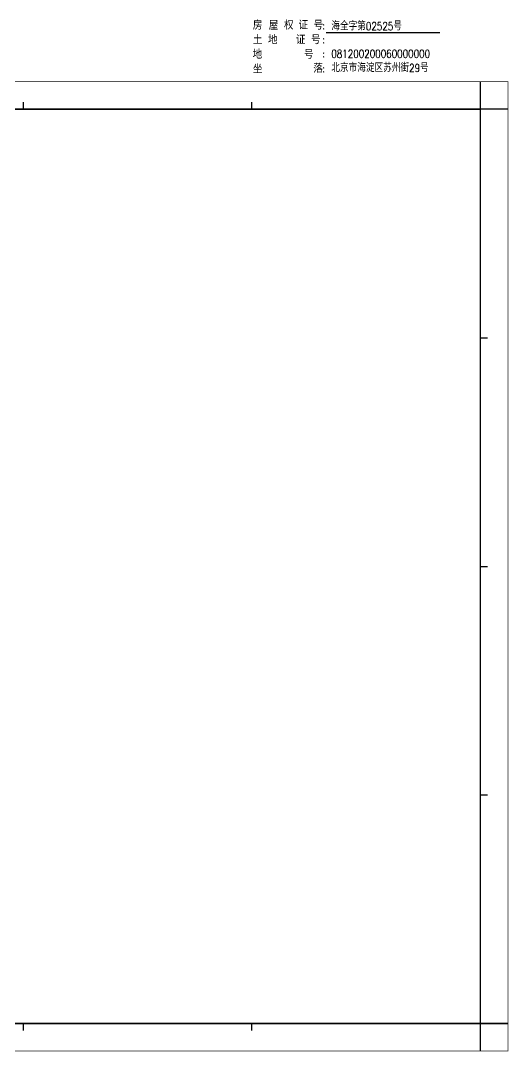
# Model space of a CAD drawing. Extents: x -9390 to -4743, y 24196 to 25839.
# Drawn here: x -6935.4 to -6722.1, y 24814.1 to 25265 of the extents above; entities that cross this region are included whole.
import ezdxf

# ---------------------------------------------------------------- set-up
doc = ezdxf.new("R2010")
doc.units = 0
doc.header["$MEASUREMENT"] = 0
doc.layers.get('0').update_dxf_attribs({"linetype": 'CONTINUOUS'})
doc.layers.add('TK', color=7, linetype='CONTINUOUS')
doc.styles.add('1', font='romand.shx', dxfattribs={"width": 0.8, "bigfont": 'hzfs.shx'})
doc.styles.add('HZ', font='rs', dxfattribs={"width": 0.8, "bigfont": 'hztxt'})

# ---------------------------------------------------------------- blocks, each defined once
blk = doc.blocks.new('A$C66C8112C')
at = {"linetype": 'CONTINUOUS'}
for p, q in [((12.15, 424.15), (12.15, 0.15)), ((12.15, 424.15), (12.15, 0.15)), ((512.15, 0.15), (512.15, 424.15)), ((512.15, 0.15), (512.15, 424.15)), ((524.15, 412.15), (0.15, 412.15)), ((524.15, 412.15), (0.15, 412.15)), ((524.15, 12.15), (0.15, 12.15)), ((0.15, 12.15), (524.15, 12.15)), ((0.15, 12.15), (524.15, 12.15))]:
    blk.add_line(p, q, dxfattribs=at)
at = {"linetype": 'CONTINUOUS', "const_width": 0.3, "flags": 128}
blk.add_lwpolyline([(0.15, 0.15), (524.15, 0.15), (524.15, 424.15), (0.15, 424.15)], close=True, dxfattribs=at)
at = {"linetype": 'CONTINUOUS', "flags": 128}
for points in [[(112.15, 412.15), (112.15, 415.15)], [(212.15, 412.15), (212.15, 415.15)], [(312.15, 412.15), (312.15, 415.15)], [(412.15, 412.15), (412.15, 415.15)], [(9.15, 312.15), (12.15, 312.15)], [(512.15, 312.15), (515.15, 312.15)], [(9.15, 212.15), (12.15, 212.15)], [(512.15, 212.15), (515.15, 212.15)], [(9.15, 112.15), (12.15, 112.15)], [(512.15, 112.15), (515.15, 112.15)], [(112.15, 9.15), (112.15, 12.15)], [(212.15, 9.15), (212.15, 12.15)], [(312.15, 9.15), (312.15, 12.15)], [(412.15, 9.15), (412.15, 12.15)]]:
    blk.add_lwpolyline(points, dxfattribs=at)

msp = doc.modelspace()

# ---------------------------------------------------------------- linework, layer by layer
at = {"layer": 'TK', "linetype": 'CONTINUOUS'}
for p, q in [((-6801.73, 25259.76), (-6752.09, 25259.76)), ((-7234.21, 25226.26), (-6734.21, 25226.26)), ((-7234.21, 25226.26), (-6734.21, 25226.26)), ((-6734.21, 24826.26), (-6734.21, 25226.26)), ((-6734.21, 24826.26), (-6734.21, 25226.26)), ((-7234.21, 24826.26), (-6734.21, 24826.26)), ((-7234.21, 24826.26), (-6734.21, 24826.26))]:
    msp.add_line(p, q, dxfattribs=at)

# ---------------------------------------------------------------- block references
msp.add_blockref('A$C66C8112C', (-7246.36, 24814.11), dxfattribs=at)

# ---------------------------------------------------------------- texts
at = {"color": 7, "linetype": 'CONTINUOUS', "style": 'HZ', "width": 0.8}
for s, p in [('海全字第02525号', (-6799.51, 25260.76)), ('081200200060000000', (-6799.51, 25248.7)), ('北京市海淀区苏州街29号', (-6799.51, 25242.49))]:
    msp.add_text(s, height=3.5, dxfattribs=at).set_placement(p)
at = {"layer": 'TK', "linetype": 'CONTINUOUS', "style": 'HZ'}
for s, p in [('房', (-6833.83, 25261.06)), ('屋', (-6826.9, 25260.98)), ('权', (-6820.21, 25261.09)), ('证', (-6813.87, 25261.09)), ('号', (-6807.27, 25261.06)), ('土 地   证 号', (-6833.83, 25254.7)), ('地       号', (-6833.94, 25248.32)), ('坐', (-6833.83, 25241.87)), ('落', (-6807.41, 25242.18))]:
    msp.add_text(s, height=3.5, dxfattribs=at).set_placement(p)
at = {"layer": 'TK', "linetype": 'CONTINUOUS', "style": '1', "width": 0.8}
for p in [(-6803.4, 25261.21), (-6803.4, 25255.12), (-6803.4, 25248.93), (-6803.4, 25242.44)]:
    msp.add_text(':', height=3, dxfattribs=at).set_placement(p)

doc.saveas('drawing.dxf')
